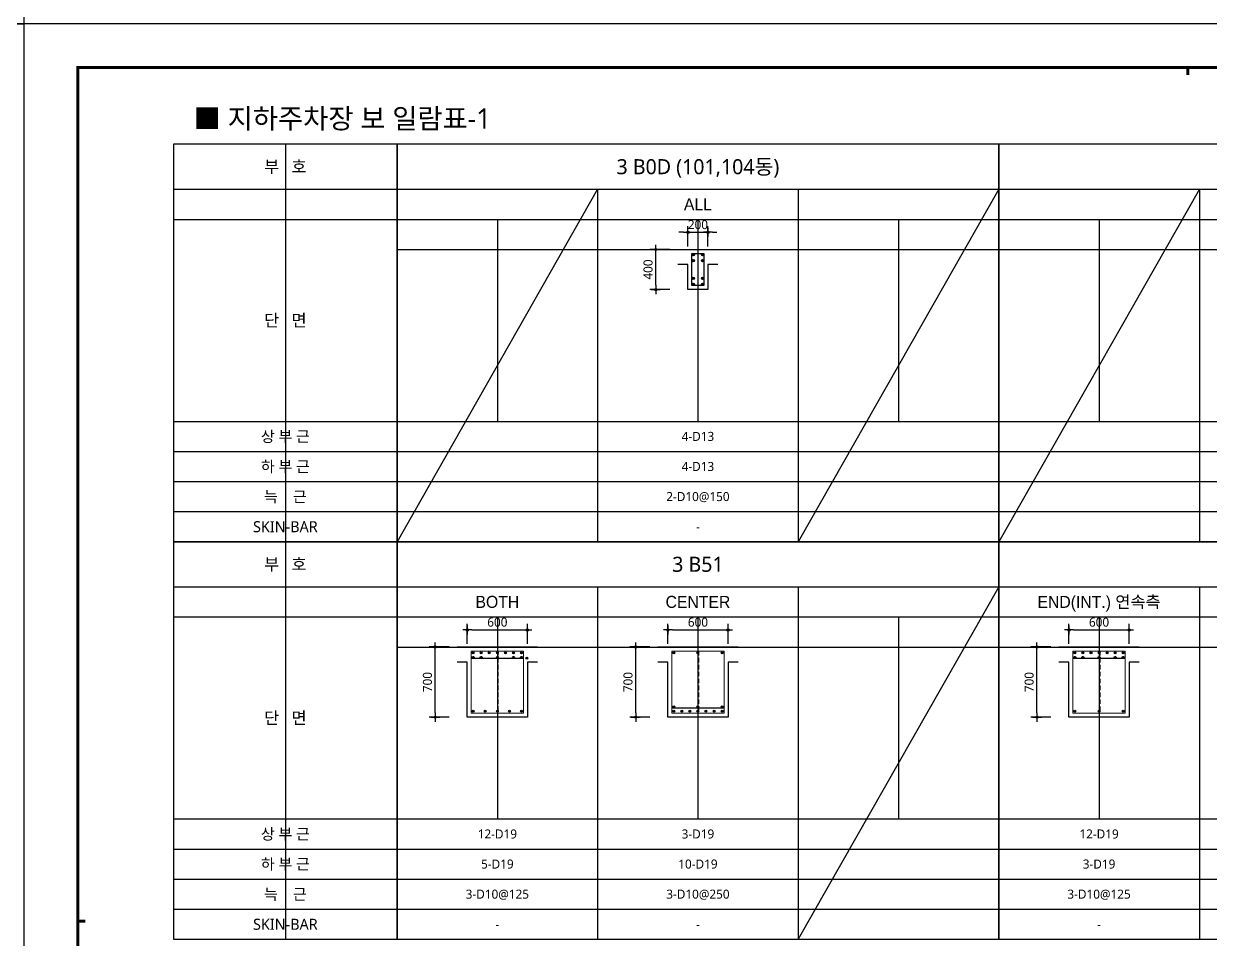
# Model space of a CAD drawing. Header units: millimetres. Extents: x 0 to 252030, y -124740 to 196020.
# Drawn here: x 25230 to 37062, y 151250 to 160380 of the extents above; entities that cross this region are included whole.
import ezdxf
from ezdxf.enums import TextEntityAlignment as Align

# ---------------------------------------------------------------- set-up
doc = ezdxf.new("R2010")
doc.units = ezdxf.units.MM
doc.header["$LTSCALE"] = 30
doc.linetypes.add('HID', pattern=[2.3, 1.5, -0.8])
doc.layers.get('DEFPOINTS').update_dxf_attribs({"color": 142})
for name, color, linetype in [('0-SEC1', 3, 'Continuous'), ('CON', 2, 'Continuous'), ('DIM', 7, 'Continuous'), ('ETC', 7, 'Continuous'), ('S-철근', 3, 'Continuous'), ('SHEET', 7, 'Continuous'), ('TEXT', 6, 'Continuous'), ('TXT', 3, 'Continuous'), ('XR-FORM_(도룡동)$0$Sheet', 7, 'Continuous')]:
    doc.layers.add(name, color=color, linetype=linetype)
doc.layers.add('DEFPOINT', color=151, linetype='Continuous', plot=False)
doc.layers.add('Stirrup', color=1, linetype='Continuous', lineweight=0)
doc.layers.add('TieBar', color=7, linetype='HID', lineweight=0)
doc.styles.get("Standard").update_dxf_attribs({"font": 'malgun.ttf'})
doc.styles.add('돋움', font='Dotum.ttf')
doc.styles.add('맑은 고딕', font='malgun.ttf')
doc.dimstyles.new('30NDIM', dxfattribs={"dimscale": 50, "dimtxt": 3, "dimasz": 1.5, "dimexe": 2, "dimexo": 6, "dimgap": 1, "dimtad": 1, "dimdec": 0, "dimrnd": 0.25, "dimzin": 0, "dimdsep": 46, "dimtxsty": 'Standard', "dimblk": 'Z_DOT', "dimcen": 5, "dimclrd": 256, "dimclre": 256, "dimclrt": 3, "dimadec": 0, "dimazin": 0, "dimtm": 1e-09, "dimtfac": 1, "dimtdec": 0, "dimtix": 1, "dimtmove": 2, "dimatfit": 1, "dimldrblk": 'Z_DOT', "dimfxl": 1, "dimtolj": 1, "dimtzin": 0, "dimarcsym": 0})

# ---------------------------------------------------------------- blocks, each defined once
blk = doc.blocks.new('XR-FORM_(도룡동)$0$S')
at = {"layer": 'XR-FORM_(도룡동)$0$Sheet', "const_width": 100}
blk.add_lwpolyline([(1850, 57950), (82250, 57950), (82250, 1200), (1850, 1200)], close=True, dxfattribs=at)
at = {"layer": 'XR-FORM_(도룡동)$0$Sheet', "linetype": 'Continuous', "const_width": 100}
for points in [[(38745, 57950), (38745, 57700)], [(2100, 29575), (1850, 29575)]]:
    blk.add_lwpolyline(points, dxfattribs=at)
blk = doc.blocks.new('XR-FORM_(도룡동)', base_point=(101.33, -56114.51))
at = {"layer": 'DEFPOINTS'}
blk.add_lwpolyline([(0, 0), (420, 0), (420, 297), (0, 297)], close=True, dxfattribs=at)
at = {"xscale": 0.005, "yscale": 0.005, "zscale": 0.005}
blk.add_blockref('XR-FORM_(도룡동)$0$S', (-0.25, 0), dxfattribs=at)
blk = doc.blocks.new('4등분')
at = {"layer": 'DEFPOINTS'}
for p, q in [((1000, 3214), (1000, 1200)), ((3000, 3214), (3000, 1200)), ((5000, 3214), (5000, 1200)), ((0, 2914), (6000, 2914))]:
    blk.add_line(p, q, dxfattribs=at)
at = {"layer": 'SHEET'}
blk.add_line((0, 3514), (6000, 3514), dxfattribs=at)
at = {"layer": 'SHEET', "color": 6}
for p, q in [((2000, 3514), (2000, 0)), ((4000, 3514), (4000, 0)), ((0, 3214), (6000, 3214)), ((0, 1200), (6000, 1200)), ((0, 900), (6000, 900)), ((0, 600), (6000, 600)), ((0, 300), (6000, 300))]:
    blk.add_line(p, q, dxfattribs=at)
at = {"layer": 'SHEET'}
blk.add_lwpolyline([(6000, 3964), (0, 3964), (0, 0), (6000, 0)], close=True, dxfattribs=at)
blk = doc.blocks.new('*U160')
at = {"layer": 'DEFPOINTS'}
for p, q in [((-1114, 5286), (-1114, 1321)), ((-2229, 4536), (0, 4536))]:
    blk.add_line(p, q, dxfattribs=at)
at = {"layer": 'SHEET'}
blk.add_line((-2229, 4836), (0, 4836), dxfattribs=at)
at = {"layer": 'SHEET', "color": 6}
for p, q in [((-2229, 2521), (0, 2521)), ((-2229, 2221), (0, 2221)), ((-2229, 1921), (0, 1921)), ((-2229, 1621), (0, 1621))]:
    blk.add_line(p, q, dxfattribs=at)
at = {"layer": 'SHEET'}
blk.add_lwpolyline([(0, 5286), (-2229, 5286), (-2229, 1321), (0, 1321)], close=True, dxfattribs=at)
at = {"layer": 'TXT', "style": '맑은 고딕'}
for s, height, p in [('부   호', 120, (-1114, 5061)), ('단   면', 120, (-1114, 3529)), ('상 부 근', 110, (-1114, 2371)), ('하 부 근', 110, (-1114, 2071)), ('늑    근', 110, (-1114, 1771)), ('SKIN-BAR', 110, (-1114, 1471))]:
    blk.add_text(s, height=height, dxfattribs=at).set_placement(p, align=Align.MIDDLE_CENTER)
blk = doc.blocks.new('Z_DOT')
at = {"layer": 'DIM', "color": 0}
for p, q in [((-1, 0), (1, 0)), ((0, -1), (0, 1))]:
    blk.add_line(p, q, dxfattribs=at)
for radius in [0.25, 0.125]:
    blk.add_circle((0, 0), radius, dxfattribs=at)
blk = doc.blocks.new('*D161')
at = {"layer": 'DEFPOINTS', "color": 0, "transparency": 16777216}
for p in [(30253, 154335), (29653, 154015), (30253, 154015)]:
    blk.add_point(p, dxfattribs=at)
at = {"layer": 'DIM', "lineweight": -2, "transparency": 16777216}
for p, q in [((29653, 154195), (29653, 154395)), ((29698, 154335), (30208, 154335)), ((30253, 154195), (30253, 154395))]:
    blk.add_line(p, q, dxfattribs=at)
at = {"layer": 'DIM', "lineweight": -2, "transparency": 16777216, "xscale": 45, "yscale": 45, "zscale": 45, "rotation": 180}
blk.add_blockref('Z_DOT', (29653, 154335), dxfattribs=at)
at = {"layer": 'DIM', "lineweight": -2, "transparency": 16777216, "xscale": 45, "yscale": 45, "zscale": 45}
blk.add_blockref('Z_DOT', (30253, 154335), dxfattribs=at)
at = {"layer": 'DIM', "color": 3, "transparency": 16777216, "insert": (29953, 154412), "char_height": 90, "attachment_point": 5}
blk.add_mtext('\\A1;600', dxfattribs=at)
blk = doc.blocks.new('*D162')
at = {"layer": 'DEFPOINTS', "color": 0, "transparency": 16777216}
for p in [(29333, 154165), (29653, 154165), (29653, 153465)]:
    blk.add_point(p, dxfattribs=at)
at = {"layer": 'DIM', "lineweight": -2, "transparency": 16777216}
for p, q in [((29473, 154165), (29273, 154165)), ((29333, 153510), (29333, 154120)), ((29473, 153465), (29273, 153465))]:
    blk.add_line(p, q, dxfattribs=at)
at = {"layer": 'DIM', "lineweight": -2, "transparency": 16777216, "xscale": 45, "yscale": 45, "zscale": 45}
for p, rotation in [((29333, 154165), 90), ((29333, 153465), 270)]:
    blk.add_blockref('Z_DOT', p, dxfattribs=dict(at, rotation=rotation))
at = {"layer": 'DIM', "color": 3, "transparency": 16777216, "insert": (29256, 153815), "char_height": 90, "attachment_point": 5, "rotation": 90}
blk.add_mtext('\\A1;700', dxfattribs=at)
blk = doc.blocks.new('*D163')
at = {"layer": 'DEFPOINTS', "color": 0, "transparency": 16777216}
for p in [(32253, 154335), (31653, 154015), (32253, 154015)]:
    blk.add_point(p, dxfattribs=at)
at = {"layer": 'DIM', "lineweight": -2, "transparency": 16777216}
for p, q in [((31653, 154195), (31653, 154395)), ((31698, 154335), (32208, 154335)), ((32253, 154195), (32253, 154395))]:
    blk.add_line(p, q, dxfattribs=at)
at = {"layer": 'DIM', "lineweight": -2, "transparency": 16777216, "xscale": 45, "yscale": 45, "zscale": 45, "rotation": 180}
blk.add_blockref('Z_DOT', (31653, 154335), dxfattribs=at)
at = {"layer": 'DIM', "lineweight": -2, "transparency": 16777216, "xscale": 45, "yscale": 45, "zscale": 45}
blk.add_blockref('Z_DOT', (32253, 154335), dxfattribs=at)
at = {"layer": 'DIM', "color": 3, "transparency": 16777216, "insert": (31953, 154412), "char_height": 90, "attachment_point": 5}
blk.add_mtext('\\A1;600', dxfattribs=at)
blk = doc.blocks.new('*D164')
at = {"layer": 'DEFPOINTS', "color": 0, "transparency": 16777216}
for p in [(31333, 154165), (31653, 154165), (31653, 153465)]:
    blk.add_point(p, dxfattribs=at)
at = {"layer": 'DIM', "lineweight": -2, "transparency": 16777216}
for p, q in [((31473, 154165), (31273, 154165)), ((31333, 153510), (31333, 154120)), ((31473, 153465), (31273, 153465))]:
    blk.add_line(p, q, dxfattribs=at)
at = {"layer": 'DIM', "lineweight": -2, "transparency": 16777216, "xscale": 45, "yscale": 45, "zscale": 45}
for p, rotation in [((31333, 154165), 90), ((31333, 153465), 270)]:
    blk.add_blockref('Z_DOT', p, dxfattribs=dict(at, rotation=rotation))
at = {"layer": 'DIM', "color": 3, "transparency": 16777216, "insert": (31256, 153815), "char_height": 90, "attachment_point": 5, "rotation": 90}
blk.add_mtext('\\A1;700', dxfattribs=at)
blk = doc.blocks.new('*D165')
at = {"layer": 'DEFPOINTS', "color": 0, "transparency": 16777216}
for p in [(36253, 154335), (35653, 154015), (36253, 154015)]:
    blk.add_point(p, dxfattribs=at)
at = {"layer": 'DIM', "lineweight": -2, "transparency": 16777216}
for p, q in [((35653, 154195), (35653, 154395)), ((35698, 154335), (36208, 154335)), ((36253, 154195), (36253, 154395))]:
    blk.add_line(p, q, dxfattribs=at)
at = {"layer": 'DIM', "lineweight": -2, "transparency": 16777216, "xscale": 45, "yscale": 45, "zscale": 45, "rotation": 180}
blk.add_blockref('Z_DOT', (35653, 154335), dxfattribs=at)
at = {"layer": 'DIM', "lineweight": -2, "transparency": 16777216, "xscale": 45, "yscale": 45, "zscale": 45}
blk.add_blockref('Z_DOT', (36253, 154335), dxfattribs=at)
at = {"layer": 'DIM', "color": 3, "transparency": 16777216, "insert": (35953, 154412), "char_height": 90, "attachment_point": 5}
blk.add_mtext('\\A1;600', dxfattribs=at)
blk = doc.blocks.new('*D166')
at = {"layer": 'DEFPOINTS', "color": 0, "transparency": 16777216}
for p in [(35333, 154165), (35653, 154165), (35653, 153465)]:
    blk.add_point(p, dxfattribs=at)
at = {"layer": 'DIM', "lineweight": -2, "transparency": 16777216}
for p, q in [((35473, 154165), (35273, 154165)), ((35333, 153510), (35333, 154120)), ((35473, 153465), (35273, 153465))]:
    blk.add_line(p, q, dxfattribs=at)
at = {"layer": 'DIM', "lineweight": -2, "transparency": 16777216, "xscale": 45, "yscale": 45, "zscale": 45}
for p, rotation in [((35333, 154165), 90), ((35333, 153465), 270)]:
    blk.add_blockref('Z_DOT', p, dxfattribs=dict(at, rotation=rotation))
at = {"layer": 'DIM', "color": 3, "transparency": 16777216, "insert": (35256, 153815), "char_height": 90, "attachment_point": 5, "rotation": 90}
blk.add_mtext('\\A1;700', dxfattribs=at)
blk = doc.blocks.new('*D1149')
at = {"layer": 'DEFPOINTS', "color": 0, "transparency": 16777216}
for p in [(32053, 158300), (31853, 157979), (32053, 157979)]:
    blk.add_point(p, dxfattribs=at)
at = {"layer": 'DIM', "lineweight": -2, "transparency": 16777216}
for p, q in [((31853, 158159), (31853, 158360)), ((32053, 158159), (32053, 158360)), ((31808, 158300), (31763, 158300)), ((31853, 158300), (32053, 158300)), ((32098, 158300), (32143, 158300))]:
    blk.add_line(p, q, dxfattribs=at)
at = {"layer": 'DIM', "lineweight": -2, "transparency": 16777216, "xscale": 45, "yscale": 45, "zscale": 45}
blk.add_blockref('Z_DOT', (31853, 158300), dxfattribs=at)
at = {"layer": 'DIM', "lineweight": -2, "transparency": 16777216, "xscale": 45, "yscale": 45, "zscale": 45, "rotation": 180}
blk.add_blockref('Z_DOT', (32053, 158300), dxfattribs=at)
at = {"layer": 'DIM', "color": 3, "transparency": 16777216, "insert": (31953, 158376), "char_height": 90, "attachment_point": 5}
blk.add_mtext('\\A1;200', dxfattribs=at)
blk = doc.blocks.new('*D1150')
at = {"layer": 'DEFPOINTS', "color": 0, "transparency": 16777216}
for p in [(31533, 158129), (31853, 158129), (31853, 157729)]:
    blk.add_point(p, dxfattribs=at)
at = {"layer": 'DIM', "lineweight": -2, "transparency": 16777216}
for p, q in [((31673, 158129), (31473, 158129)), ((31533, 157774), (31533, 158084)), ((31673, 157729), (31473, 157729))]:
    blk.add_line(p, q, dxfattribs=at)
at = {"layer": 'DIM', "lineweight": -2, "transparency": 16777216, "xscale": 45, "yscale": 45, "zscale": 45}
for p, rotation in [((31533, 158129), 90), ((31533, 157729), 270)]:
    blk.add_blockref('Z_DOT', p, dxfattribs=dict(at, rotation=rotation))
at = {"layer": 'DIM', "color": 3, "transparency": 16777216, "insert": (31456, 157929), "char_height": 90, "attachment_point": 5, "rotation": 90}
blk.add_mtext('\\A1;400', dxfattribs=at)

msp = doc.modelspace()

# ---------------------------------------------------------------- hatches: boundary and pattern name
at = {"layer": 'S-철근'}
h = msp.add_hatch(color=256, dxfattribs=at)
edge = h.paths.add_edge_path()
edge.add_arc((29712.08013, 154105.91992), 9.55, 0, 180)
edge.add_arc((29712.08013, 154105.91992), 9.55, 180, 360)
h = msp.add_hatch(color=256, dxfattribs=at)
edge = h.paths.add_edge_path()
edge.add_arc((29712.08013, 154061.81992), 9.55, 0, 180)
edge.add_arc((29712.08013, 154061.81992), 9.55, 180, 360)
h = msp.add_hatch(color=256, dxfattribs=at)
edge = h.paths.add_edge_path()
edge.add_arc((29792.3868, 154105.91992), 9.55, 0, 180)
edge.add_arc((29792.3868, 154105.91992), 9.55, 180, 360)
h = msp.add_hatch(color=256, dxfattribs=at)
edge = h.paths.add_edge_path()
edge.add_arc((29792.3868, 154061.81992), 9.55, 0, 180)
edge.add_arc((29792.3868, 154061.81992), 9.55, 180, 360)
h = msp.add_hatch(color=256, dxfattribs=at)
edge = h.paths.add_edge_path()
edge.add_arc((29872.69347, 154105.91992), 9.55, 0, 180)
edge.add_arc((29872.69347, 154105.91992), 9.55, 180, 360)
h = msp.add_hatch(color=256, dxfattribs=at)
edge = h.paths.add_edge_path()
edge.add_arc((29953.00013, 154105.91992), 9.55, 0, 180)
edge.add_arc((29953.00013, 154105.91992), 9.55, 180, 360)
h = msp.add_hatch(color=256, dxfattribs=at)
edge = h.paths.add_edge_path()
edge.add_arc((29953.00013, 154061.81992), 9.55, 0, 180)
edge.add_arc((29953.00013, 154061.81992), 9.55, 180, 360)
h = msp.add_hatch(color=256, dxfattribs=at)
edge = h.paths.add_edge_path()
edge.add_arc((30033.3068, 154105.91992), 9.55, 0, 180)
edge.add_arc((30033.3068, 154105.91992), 9.55, 180, 360)
h = msp.add_hatch(color=256, dxfattribs=at)
edge = h.paths.add_edge_path()
edge.add_arc((30113.61347, 154105.91992), 9.55, 0, 180)
edge.add_arc((30113.61347, 154105.91992), 9.55, 180, 360)
h = msp.add_hatch(color=256, dxfattribs=at)
edge = h.paths.add_edge_path()
edge.add_arc((30113.61347, 154061.81992), 9.55, 0, 180)
edge.add_arc((30113.61347, 154061.81992), 9.55, 180, 360)
h = msp.add_hatch(color=256, dxfattribs=at)
edge = h.paths.add_edge_path()
edge.add_arc((30193.92013, 154105.91992), 9.55, 0, 180)
edge.add_arc((30193.92013, 154105.91992), 9.55, 180, 360)
h = msp.add_hatch(color=256, dxfattribs=at)
edge = h.paths.add_edge_path()
edge.add_arc((30193.92013, 154061.81992), 9.55, 0, 180)
edge.add_arc((30193.92013, 154061.81992), 9.55, 180, 360)
h = msp.add_hatch(color=256, dxfattribs=at)
edge = h.paths.add_edge_path()
edge.add_arc((30245.77475, 154054.70271), 9.55, 0, 180)
edge.add_arc((30245.77475, 154054.70271), 9.55, 180, 360)
h = msp.add_hatch(color=256, dxfattribs=at)
edge = h.paths.add_edge_path()
edge.add_arc((31712.08013, 154105.91992), 9.55, 0, 180)
edge.add_arc((31712.08013, 154105.91992), 9.55, 180, 360)
h = msp.add_hatch(color=256, dxfattribs=at)
edge = h.paths.add_edge_path()
edge.add_arc((31953.00013, 154105.91992), 9.55, 0, 180)
edge.add_arc((31953.00013, 154105.91992), 9.55, 180, 360)
h = msp.add_hatch(color=256, dxfattribs=at)
edge = h.paths.add_edge_path()
edge.add_arc((32193.92013, 154105.91992), 9.55, 0, 180)
edge.add_arc((32193.92013, 154105.91992), 9.55, 180, 360)
h = msp.add_hatch(color=256, dxfattribs=at)
edge = h.paths.add_edge_path()
edge.add_arc((35712.08013, 154105.91992), 9.55, 0, 180)
edge.add_arc((35712.08013, 154105.91992), 9.55, 180, 360)
h = msp.add_hatch(color=256, dxfattribs=at)
edge = h.paths.add_edge_path()
edge.add_arc((35712.08013, 154061.81992), 9.55, 0, 180)
edge.add_arc((35712.08013, 154061.81992), 9.55, 180, 360)
h = msp.add_hatch(color=256, dxfattribs=at)
edge = h.paths.add_edge_path()
edge.add_arc((35792.3868, 154105.91992), 9.55, 0, 180)
edge.add_arc((35792.3868, 154105.91992), 9.55, 180, 360)
h = msp.add_hatch(color=256, dxfattribs=at)
edge = h.paths.add_edge_path()
edge.add_arc((35792.3868, 154061.81992), 9.55, 0, 180)
edge.add_arc((35792.3868, 154061.81992), 9.55, 180, 360)
h = msp.add_hatch(color=256, dxfattribs=at)
edge = h.paths.add_edge_path()
edge.add_arc((35872.69347, 154105.91992), 9.55, 0, 180)
edge.add_arc((35872.69347, 154105.91992), 9.55, 180, 360)
h = msp.add_hatch(color=256, dxfattribs=at)
edge = h.paths.add_edge_path()
edge.add_arc((35953.00013, 154105.91992), 9.55, 0, 180)
edge.add_arc((35953.00013, 154105.91992), 9.55, 180, 360)
h = msp.add_hatch(color=256, dxfattribs=at)
edge = h.paths.add_edge_path()
edge.add_arc((35953.00013, 154061.81992), 9.55, 0, 180)
edge.add_arc((35953.00013, 154061.81992), 9.55, 180, 360)
h = msp.add_hatch(color=256, dxfattribs=at)
edge = h.paths.add_edge_path()
edge.add_arc((36033.3068, 154105.91992), 9.55, 0, 180)
edge.add_arc((36033.3068, 154105.91992), 9.55, 180, 360)
h = msp.add_hatch(color=256, dxfattribs=at)
edge = h.paths.add_edge_path()
edge.add_arc((36113.61347, 154105.91992), 9.55, 0, 180)
edge.add_arc((36113.61347, 154105.91992), 9.55, 180, 360)
h = msp.add_hatch(color=256, dxfattribs=at)
edge = h.paths.add_edge_path()
edge.add_arc((36113.61347, 154061.81992), 9.55, 0, 180)
edge.add_arc((36113.61347, 154061.81992), 9.55, 180, 360)
h = msp.add_hatch(color=256, dxfattribs=at)
edge = h.paths.add_edge_path()
edge.add_arc((36193.92013, 154105.91992), 9.55, 0, 180)
edge.add_arc((36193.92013, 154105.91992), 9.55, 180, 360)
h = msp.add_hatch(color=256, dxfattribs=at)
edge = h.paths.add_edge_path()
edge.add_arc((36193.92013, 154061.81992), 9.55, 0, 180)
edge.add_arc((36193.92013, 154061.81992), 9.55, 180, 360)
h = msp.add_hatch(color=256, dxfattribs=at)
edge = h.paths.add_edge_path()
edge.add_arc((29712.08013, 153524.07992), 9.55, 0, 180)
edge.add_arc((29712.08013, 153524.07992), 9.55, 180, 360)
h = msp.add_hatch(color=256, dxfattribs=at)
edge = h.paths.add_edge_path()
edge.add_arc((29832.54013, 153524.07992), 9.55, 0, 180)
edge.add_arc((29832.54013, 153524.07992), 9.55, 180, 360)
h = msp.add_hatch(color=256, dxfattribs=at)
edge = h.paths.add_edge_path()
edge.add_arc((29953.00013, 153524.07992), 9.55, 0, 180)
edge.add_arc((29953.00013, 153524.07992), 9.55, 180, 360)
h = msp.add_hatch(color=256, dxfattribs=at)
edge = h.paths.add_edge_path()
edge.add_arc((30073.46013, 153524.07992), 9.55, 0, 180)
edge.add_arc((30073.46013, 153524.07992), 9.55, 180, 360)
h = msp.add_hatch(color=256, dxfattribs=at)
edge = h.paths.add_edge_path()
edge.add_arc((30193.92013, 153524.07992), 9.55, 0, 180)
edge.add_arc((30193.92013, 153524.07992), 9.55, 180, 360)
h = msp.add_hatch(color=256, dxfattribs=at)
edge = h.paths.add_edge_path()
edge.add_arc((31712.08013, 153568.17992), 9.55, 0, 180)
edge.add_arc((31712.08013, 153568.17992), 9.55, 180, 360)
h = msp.add_hatch(color=256, dxfattribs=at)
edge = h.paths.add_edge_path()
edge.add_arc((31712.08013, 153524.07992), 9.55, 0, 180)
edge.add_arc((31712.08013, 153524.07992), 9.55, 180, 360)
h = msp.add_hatch(color=256, dxfattribs=at)
edge = h.paths.add_edge_path()
edge.add_arc((31792.3868, 153524.07992), 9.55, 0, 180)
edge.add_arc((31792.3868, 153524.07992), 9.55, 180, 360)
h = msp.add_hatch(color=256, dxfattribs=at)
edge = h.paths.add_edge_path()
edge.add_arc((31872.69347, 153524.07992), 9.55, 0, 180)
edge.add_arc((31872.69347, 153524.07992), 9.55, 180, 360)
h = msp.add_hatch(color=256, dxfattribs=at)
edge = h.paths.add_edge_path()
edge.add_arc((31953.00013, 153568.17992), 9.55, 0, 180)
edge.add_arc((31953.00013, 153568.17992), 9.55, 180, 360)
h = msp.add_hatch(color=256, dxfattribs=at)
edge = h.paths.add_edge_path()
edge.add_arc((31953.00013, 153524.07992), 9.55, 0, 180)
edge.add_arc((31953.00013, 153524.07992), 9.55, 180, 360)
h = msp.add_hatch(color=256, dxfattribs=at)
edge = h.paths.add_edge_path()
edge.add_arc((32033.3068, 153524.07992), 9.55, 0, 180)
edge.add_arc((32033.3068, 153524.07992), 9.55, 180, 360)
h = msp.add_hatch(color=256, dxfattribs=at)
edge = h.paths.add_edge_path()
edge.add_arc((32113.61347, 153524.07992), 9.55, 0, 180)
edge.add_arc((32113.61347, 153524.07992), 9.55, 180, 360)
h = msp.add_hatch(color=256, dxfattribs=at)
edge = h.paths.add_edge_path()
edge.add_arc((32193.92013, 153568.17992), 9.55, 0, 180)
edge.add_arc((32193.92013, 153568.17992), 9.55, 180, 360)
h = msp.add_hatch(color=256, dxfattribs=at)
edge = h.paths.add_edge_path()
edge.add_arc((32193.92013, 153524.07992), 9.55, 0, 180)
edge.add_arc((32193.92013, 153524.07992), 9.55, 180, 360)
h = msp.add_hatch(color=256, dxfattribs=at)
edge = h.paths.add_edge_path()
edge.add_arc((35712.08013, 153524.07992), 9.55, 0, 180)
edge.add_arc((35712.08013, 153524.07992), 9.55, 180, 360)
h = msp.add_hatch(color=256, dxfattribs=at)
edge = h.paths.add_edge_path()
edge.add_arc((35953.00013, 153524.07992), 9.55, 0, 180)
edge.add_arc((35953.00013, 153524.07992), 9.55, 180, 360)
h = msp.add_hatch(color=256, dxfattribs=at)
edge = h.paths.add_edge_path()
edge.add_arc((36193.92013, 153524.07992), 9.55, 0, 180)
edge.add_arc((36193.92013, 153524.07992), 9.55, 180, 360)

# ---------------------------------------------------------------- linework, layer by layer
at = {"layer": 'CON', "color": 8}
for p, q in [((31753.00013, 158129.49992), (32153.00013, 158129.49992)), ((29553.00013, 154164.99992), (30353.00013, 154164.99992)), ((31553.00013, 154164.99992), (32353.00013, 154164.99992)), ((35553.00013, 154164.99992), (36353.00013, 154164.99992))]:
    msp.add_line(p, q, dxfattribs=at)
for points in [[(32153.00013, 157979.49992), (32053.00013, 157979.49992), (32053.00013, 157729.49992), (31853.00013, 157729.49992), (31853.00013, 157979.49992), (31753.00013, 157979.49992)], [(30353.00013, 154014.99992), (30253.00013, 154014.99992), (30253.00013, 153464.99992), (29653.00013, 153464.99992), (29653.00013, 154014.99992), (29553.00013, 154014.99992)], [(32353.00013, 154014.99992), (32253.00013, 154014.99992), (32253.00013, 153464.99992), (31653.00013, 153464.99992), (31653.00013, 154014.99992), (31553.00013, 154014.99992)], [(36353.00013, 154014.99992), (36253.00013, 154014.99992), (36253.00013, 153464.99992), (35653.00013, 153464.99992), (35653.00013, 154014.99992), (35553.00013, 154014.99992)]]:
    msp.add_lwpolyline(points, dxfattribs=at)
at = {"layer": 'DEFPOINT'}
for points in [[(0.00014, 178199.99992), (25230.00014, 178199.99992), (25230.00014, 160379.99992), (0.00014, 160379.99992)], [(0.00014, 160379.99992), (25230.00014, 160379.99992), (25230.00014, 35639.99992), (0.00014, 35639.99992)], [(12615.00014, 160379.99992), (25230.00014, 160379.99992), (25230.00014, 142559.99992), (12615.00014, 142559.99992)]]:
    msp.add_lwpolyline(points, close=True, dxfattribs=at)
at = {"layer": 'ETC', "color": 8}
for p, q in [((29693.00013, 154052.26992), (30213.00013, 154052.26992)), ((35693.00013, 154052.26992), (36213.00013, 154052.26992)), ((31693.00013, 153558.62992), (32213.00013, 153558.62992))]:
    msp.add_line(p, q, dxfattribs=at)
at = {"layer": 'S-철근', "const_width": 12.5}
for points in [[(31898.75013, 158077.49992, 1), (31911.25013, 158077.49992, 1)], [(31993.75013, 158077.49992, 1), (32006.25013, 158077.49992, 1)], [(31898.75013, 158017.49992, 1), (31911.25013, 158017.49992, 1)], [(31993.75013, 158017.49992, 1), (32006.25013, 158017.49992, 1)], [(31898.75013, 157841.49992, 1), (31911.25013, 157841.49992, 1)], [(31993.75013, 157841.49992, 1), (32006.25013, 157841.49992, 1)], [(31898.75013, 157781.49992, 1), (31911.25013, 157781.49992, 1)], [(31993.75013, 157781.49992, 1), (32006.25013, 157781.49992, 1)]]:
    msp.add_lwpolyline(points, format="xyb", close=True, dxfattribs=at)
at = {"layer": 'S-철근'}
msp.add_lwpolyline([(31893.00013, 157769.49992), (31893.00013, 158089.49992), (32013.00013, 158089.49992), (32013.00013, 157769.49992), (31893.00013, 157769.49992)], dxfattribs=at)
for centre, radius in [((31905.00013, 158077.49992), 12.5), ((32000.00013, 158077.49992), 12.5), ((31905.00013, 158017.49992), 12.5), ((32000.00013, 158017.49992), 12.5), ((31905.00013, 157841.49992), 12.5), ((32000.00013, 157841.49992), 12.5), ((31905.00013, 157781.49992), 12.5), ((32000.00013, 157781.49992), 12.5), ((29712.08013, 154105.91992), 9.55), ((29712.08013, 154061.81992), 9.55), ((29792.3868, 154105.91992), 9.55), ((29792.3868, 154061.81992), 9.55), ((29872.69347, 154105.91992), 9.55), ((29953.00013, 154105.91992), 9.55), ((29953.00013, 154061.81992), 9.55), ((30033.3068, 154105.91992), 9.55), ((30113.61347, 154105.91992), 9.55), ((30113.61347, 154061.81992), 9.55), ((30193.92013, 154105.91992), 9.55), ((30193.92013, 154061.81992), 9.55), ((30245.77475, 154054.70271), 9.55), ((31712.08013, 154105.91992), 9.55), ((31953.00013, 154105.91992), 9.55), ((32193.92013, 154105.91992), 9.55), ((35712.08013, 154105.91992), 9.55), ((35712.08013, 154061.81992), 9.55), ((35792.3868, 154105.91992), 9.55), ((35792.3868, 154061.81992), 9.55), ((35872.69347, 154105.91992), 9.55), ((35953.00013, 154105.91992), 9.55), ((35953.00013, 154061.81992), 9.55), ((36033.3068, 154105.91992), 9.55), ((36113.61347, 154105.91992), 9.55), ((36113.61347, 154061.81992), 9.55), ((36193.92013, 154105.91992), 9.55), ((36193.92013, 154061.81992), 9.55), ((29712.08013, 153524.07992), 9.55), ((29832.54013, 153524.07992), 9.55), ((29953.00013, 153524.07992), 9.55), ((30073.46013, 153524.07992), 9.55), ((30193.92013, 153524.07992), 9.55), ((31712.08013, 153568.17992), 9.55), ((31712.08013, 153524.07992), 9.55), ((31792.3868, 153524.07992), 9.55), ((31872.69347, 153524.07992), 9.55), ((31953.00013, 153568.17992), 9.55), ((31953.00013, 153524.07992), 9.55), ((32033.3068, 153524.07992), 9.55), ((32113.61347, 153524.07992), 9.55), ((32193.92013, 153568.17992), 9.55), ((32193.92013, 153524.07992), 9.55), ((35712.08013, 153524.07992), 9.55), ((35953.00013, 153524.07992), 9.55), ((36193.92013, 153524.07992), 9.55)]:
    msp.add_circle(centre, radius, dxfattribs=at)
at = {"layer": 'SHEET'}
for p, q in [((30953.00013, 158729.49992), (28953.00013, 155214.99992)), ((34953.00013, 158729.49992), (32953.00013, 155214.99992)), ((36953.00013, 158729.49992), (34953.00013, 155214.99992)), ((34953.00013, 154764.99992), (32953.00013, 151250.49992))]:
    msp.add_line(p, q, dxfattribs=at)
at = {"layer": 'Stirrup', "color": 3}
for points in [[(29693.00013, 153504.99992), (29693.00013, 154124.99992), (30213.00013, 154124.99992), (30213.00013, 153504.99992), (29693.00013, 153504.99992)], [(31693.00013, 153504.99992), (31693.00013, 154124.99992), (32213.00013, 154124.99992), (32213.00013, 153504.99992), (31693.00013, 153504.99992)], [(35693.00013, 153504.99992), (35693.00013, 154124.99992), (36213.00013, 154124.99992), (36213.00013, 153504.99992), (35693.00013, 153504.99992)]]:
    msp.add_lwpolyline(points, dxfattribs=at)
at = {"layer": 'TieBar'}
for p, q in [((29962.55013, 154124.99992), (29962.55013, 153504.99992)), ((31962.55013, 154124.99992), (31962.55013, 153504.99992)), ((35962.55013, 154124.99992), (35962.55013, 153504.99992))]:
    msp.add_line(p, q, dxfattribs=at)

# ---------------------------------------------------------------- block references
for name, p in [('*U160', (28953.00013, 153893.49992)), ('4등분', (28953.00013, 155214.99992)), ('4등분', (34953.00013, 155214.99992)), ('*U160', (28953.00013, 149928.99992)), ('4등분', (28953.00013, 151250.49992)), ('4등분', (34953.00013, 151250.49992))]:
    msp.add_blockref(name, p)
at = {"layer": '0-SEC1', "xscale": 60, "yscale": 60, "zscale": 60}
msp.add_blockref('XR-FORM_(도룡동)', (31310.02429, -3224310.57868), dxfattribs=at)

# ---------------------------------------------------------------- texts
at = {"layer": 'TEXT', "style": '맑은 고딕'}
msp.add_text('■ 지하주차장 보 일람표-1', height=200, dxfattribs=at).set_placement((26922.82534, 159434.96949), align=Align.MIDDLE_LEFT)
at = {"layer": 'TXT', "color": 2, "style": '맑은 고딕'}
for s, p in [('3 B0D (101,104동)', (31953.00013, 158954.49992)), ('3 B51', (31953.00013, 154989.99992))]:
    msp.add_text(s, height=150, dxfattribs=at).set_placement(p, align=Align.MIDDLE_CENTER)
at = {"layer": 'TXT'}
for s, height, style, p in [('ALL', 120, '돋움', (31953.00013, 158579.49992)), ('4-D13', 90, '맑은 고딕', (31953.00013, 156264.99992)), ('4-D13', 90, '맑은 고딕', (31953.00013, 155964.99992)), ('2-D10@150', 90, '맑은 고딕', (31953.00013, 155664.99992)), ('-', 90, '맑은 고딕', (31953.00013, 155364.99992)), ('BOTH', 120, '돋움', (29953.00013, 154614.99992)), ('CENTER', 120, '돋움', (31953.00013, 154614.99992)), ('END(INT.) 연속측', 120, '돋움', (35953.00013, 154614.99992)), ('12-D19', 90, '맑은 고딕', (29953.00013, 152300.49992)), ('3-D19', 90, '맑은 고딕', (31953.00013, 152300.49992)), ('12-D19', 90, '맑은 고딕', (35953.00013, 152300.49992)), ('5-D19', 90, '맑은 고딕', (29953.00013, 152000.49992)), ('10-D19', 90, '맑은 고딕', (31953.00013, 152000.49992)), ('3-D19', 90, '맑은 고딕', (35953.00013, 152000.49992)), ('3-D10@125', 90, '맑은 고딕', (29953.00013, 151700.49992)), ('3-D10@250', 90, '맑은 고딕', (31953.00013, 151700.49992)), ('3-D10@125', 90, '맑은 고딕', (35953.00013, 151700.49992)), ('-', 90, '맑은 고딕', (29953.00013, 151400.49992)), ('-', 90, '맑은 고딕', (31953.00013, 151400.49992)), ('-', 90, '맑은 고딕', (35953.00013, 151400.49992))]:
    msp.add_text(s, height=height, dxfattribs=dict(at, style=style)).set_placement(p, align=Align.MIDDLE_CENTER)

# ---------------------------------------------------------------- dimensions: what is measured, and where the dimension line sits
at = {"layer": 'DIM'}
for base, p1, p2, picture, middle in [((32053.00013, 158299.65148), (31853.00013, 157979.49992), (32053.00013, 157979.49992), '*D1149', (31953.00013, 158376.14945)), ((30253.00013, 154335.15148), (29653.00013, 154014.99992), (30253.00013, 154014.99992), '*D161', (29953.00013, 154411.64945)), ((32253.00013, 154335.15148), (31653.00013, 154014.99992), (32253.00013, 154014.99992), '*D163', (31953.00013, 154411.64945)), ((36253.00013, 154335.15148), (35653.00013, 154014.99992), (36253.00013, 154014.99992), '*D165', (35953.00013, 154411.64945))]:
    dim = msp.add_linear_dim(base=base, p1=p1, p2=p2, dimstyle='30NDIM', override={"dimscale": 30, "dimtxsty": 'Standard'}, dxfattribs=at)
    dim.commit()
    dim.dimension.update_dxf_attribs({"geometry": picture, "text_midpoint": middle})
for base, p1, p2, picture, middle in [((31532.84857, 158129.49992), (31853.00013, 157729.49992), (31853.00013, 158129.49992), '*D1150', (31456.3506, 157929.49992)), ((29332.84857, 154164.99992), (29653.00013, 153464.99992), (29653.00013, 154164.99992), '*D162', (29256.3506, 153814.99992)), ((31332.84857, 154164.99992), (31653.00013, 153464.99992), (31653.00013, 154164.99992), '*D164', (31256.3506, 153814.99992)), ((35332.84857, 154164.99992), (35653.00013, 153464.99992), (35653.00013, 154164.99992), '*D166', (35256.3506, 153814.99992))]:
    dim = msp.add_linear_dim(base=base, p1=p1, p2=p2, angle=90, dimstyle='30NDIM', override={"dimscale": 30, "dimtxsty": 'Standard'}, dxfattribs=at)
    dim.commit()
    dim.dimension.update_dxf_attribs({"geometry": picture, "text_midpoint": middle})

doc.saveas('drawing.dxf')
